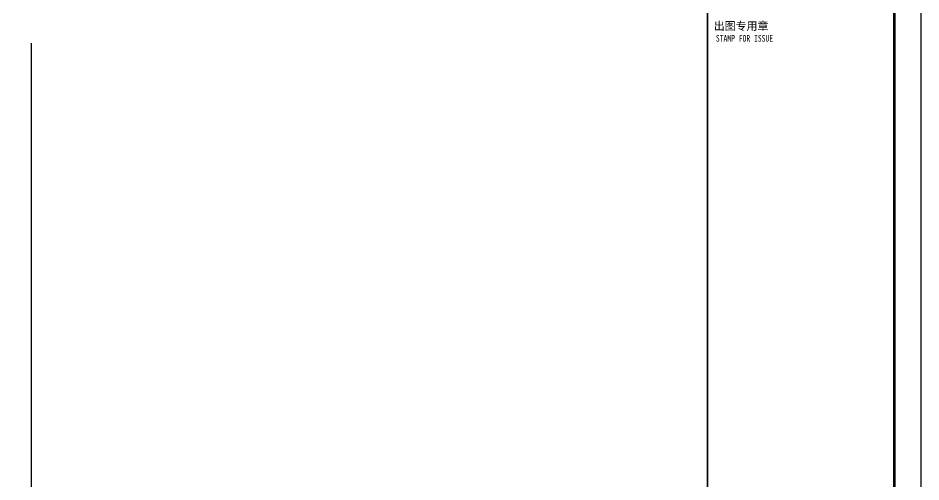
# Model space of a CAD drawing. Extents: x -518115 to 790560, y -210384 to 1628073.
# Drawn here: x 456590 to 490414, y 1046623 to 1063998 of the extents above; entities that cross this region are included whole.
import ezdxf

# ---------------------------------------------------------------- set-up
doc = ezdxf.new("R2010")
doc.units = 0
doc.header["$LTSCALE"] = 1000
doc.header["$MEASUREMENT"] = 0
doc.layers.add('yichutu', color=7, linetype='Continuous', true_color=0xffffff, plot=False)
doc.layers.add('图框', color=140, linetype='Continuous')
doc.layers.add('图签文字', color=147, linetype='Continuous')
doc.styles.add('建筑图签-1', font='', dxfattribs={"width": 0.7})
doc.styles.get('建筑图签-1').set_extended_font_data('SimHei')

# ---------------------------------------------------------------- blocks, each defined once
blk = doc.blocks.new('yct-841-594-84100-59399.9999999999-100-1000.0')
at = {"layer": 'yichutu', "color": 7, "true_color": 0xffffff}
blk.add_lwpolyline([(0, 0), (0, 59400), (84100, 59400), (84100, 0)], close=True, dxfattribs=at)
blk = doc.blocks.new('TK')
at = {"layer": '图框'}
blk.add_lwpolyline([(465375, 548714), (549475, 548714), (549475, 489314), (465375, 489314)], close=True, dxfattribs=at)
blk.add_lwpolyline([(465375, 548714), (549475, 548714), (549475, 489314), (465375, 489314)], close=True, dxfattribs=at)
at = {"layer": '图框', "const_width": 100}
blk.add_lwpolyline([(548475, 490314), (548475, 547714), (467875, 547714), (467875, 490314)], close=True, dxfattribs=at)
at = {"layer": '图框', "const_width": 70}
blk.add_lwpolyline([(541480, 490314), (541480, 547714)], dxfattribs=at)
at = {"layer": '图框', "style": '建筑图签-1', "width": 0.7}
blk.add_text('STAMP FOR ISSUE', height=250, dxfattribs=at).set_placement((541793, 520395))
at = {"layer": '图签文字', "color": 7, "style": '建筑图签-1'}
blk.add_text('出图专用章', height=300, dxfattribs=at).set_placement((541716, 520832))

msp = doc.modelspace()

# ---------------------------------------------------------------- linework, layer by layer
at = {"color": 6}
msp.add_line((457079.4, 1063052.4), (457079.4, 1034676), dxfattribs=at)

# ---------------------------------------------------------------- block references
msp.add_blockref('TK', (-59060.9, 542718.4))
at = {"layer": 'yichutu'}
msp.add_blockref('yct-841-594-84100-59399.9999999999-100-1000.0', (406314.1, 1032032.1), dxfattribs=at)

doc.saveas('drawing.dxf')
